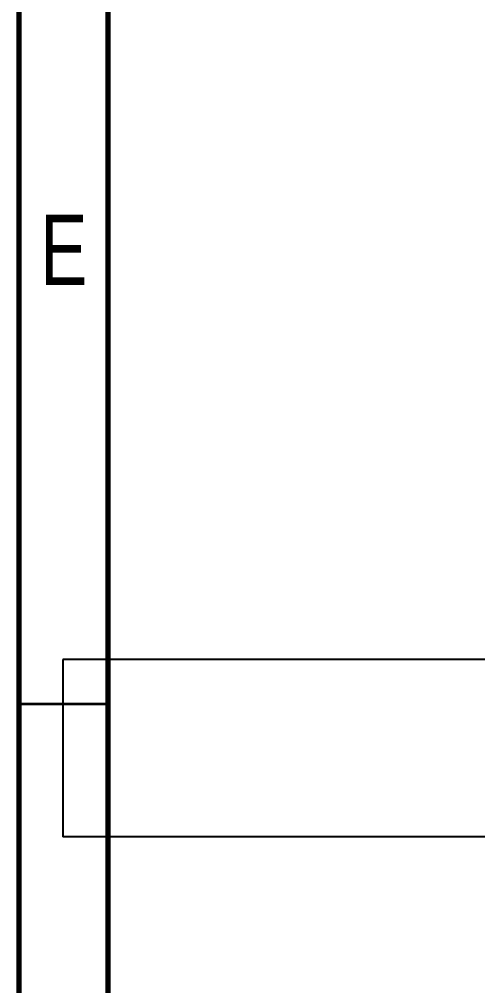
# Model space of a CAD drawing. Header units: millimetres. Extents: x 41 to 1868, y -696 to 319.
# Drawn here: x 506.2 to 532, y 206.3 to 260.7 of the extents above; entities that cross this region are included whole.
import ezdxf

# ---------------------------------------------------------------- set-up
doc = ezdxf.new("R2010")
doc.units = ezdxf.units.MM
doc.styles.add('SLDTEXTSTYLE0', font='TXT', dxfattribs={"width": 0.75})

msp = doc.modelspace()

# ---------------------------------------------------------------- linework, layer by layer
at = {"color": 7, "linetype": 'Continuous', "lineweight": 70}
for p, q in [((506.1835, 28.6157), (506.1835, 315.6157)), ((511.1835, 34.7492), (511.1835, 311.7492))]:
    msp.add_line(p, q, dxfattribs=at)
at = {"color": 7, "linetype": 'Continuous', "lineweight": 25}
for p, q in [((756.6252, 224.6316), (508.6252, 224.6316)), ((508.6252, 224.6316), (508.6252, 214.6316)), ((556.6252, 214.6316), (508.6252, 214.6316))]:
    msp.add_line(p, q, dxfattribs=at)
at = {"color": 7, "linetype": 'Continuous', "lineweight": 35}
msp.add_line((511.1835, 222.1157), (506.1835, 222.1157), dxfattribs=at)

# ---------------------------------------------------------------- texts
at = {"color": 7, "linetype": 'Continuous', "lineweight": 0, "insert": (508.6913, 249.6758), "char_height": 3.9688, "attachment_point": 2, "style": 'SLDTEXTSTYLE0'}
msp.add_mtext('E', dxfattribs=at)

doc.saveas('drawing.dxf')
